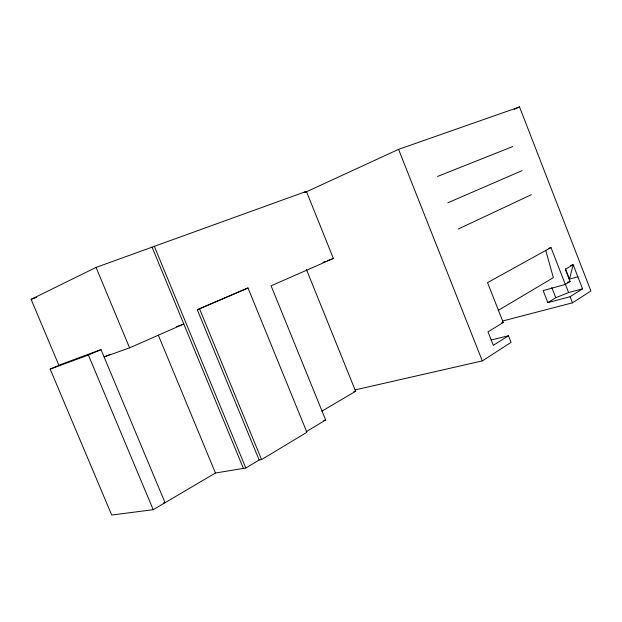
<?xml version="1.0" encoding="UTF-8"?>
<svg xmlns="http://www.w3.org/2000/svg" width="622" height="622" viewBox="0 0 622 622"><rect width="100%" height="100%" fill="white"/><g stroke="black" fill="none" stroke-linecap="round" stroke-linejoin="round"><path stroke-width="0.93" d="M577.854 276.774L569.488 279.13L573.165 264.708L570.39 265.516M355.1 389.916L482.307 360.9L511.066 342.38L508.454 335.763L491.092 340.024M502.522 321.03L572.489 302.821L590.9 290.956L519.541 106.945L398.562 149.358L304.555 192.649M508.454 335.763L493.324 345.35L487.99 331.853L503.237 322.507L487.531 282.613L550.991 247.572L565.336 284.441L543.162 290.598L547.858 302.619L570.11 296.694L582.526 288.826L573.165 264.708L565.336 269.342L570.079 281.533L565.336 284.441M547.858 302.619L555.757 297.697L568.609 292.581L582.526 288.826M163.158 502.965L165.055 502.708L101.013 349.603L62.464 363.847L50.164 369.118L111.727 515.055L153.214 509.682L215.461 473.015L245.822 468.008L259.141 459.992L261.582 459.58L306.903 432.274L248.015 287.963L197.298 309.74L259.141 459.992M306.086 431.769L325.664 419.998L271.099 285.825L333.384 258.457L306.389 191.358L96.06 267.413L31.1 299.33L58.903 365.339M498.23 310.401L553.362 277.645L545.681 250.231M321.908 411.165L355.636 391.269L306.452 269.551M458.204 229.052L531.39 194.678M303.746 192.579L306.389 191.358M514.223 109.332L519.541 106.945M110.234 354.268L104.084 356.958L129.57 347.846L183.801 324.023L176.586 326.643M447.856 202.803L522.045 170.653M50.164 369.118L88.386 355.03L101.013 349.603M197.298 309.74L248.015 287.963M437.476 176.469L512.676 146.567M322.872 262.398L325.5 261.411M327.258 260.75L333.384 258.457M31.1 299.33L36.566 297.324M548.604 248.326L550.991 247.572M567.451 282.271L570.079 281.533M501.589 322.935L503.237 322.507M353.801 391.681L355.636 391.269M323.774 420.379L325.664 419.998M88.386 355.03L153.214 509.682M96.06 267.413L129.57 347.846M158.377 335.312L215.461 473.015M199.576 308.885L261.582 459.58M154.279 246.164L245.822 468.008M152.102 247.214L243.404 468.405M398.562 149.358L482.307 360.9M551.784 287.504L555.757 297.697M565.491 268.86L569.488 279.13M565.305 284.075L568.609 292.581M570.11 296.694L572.489 302.821"/></g></svg>
